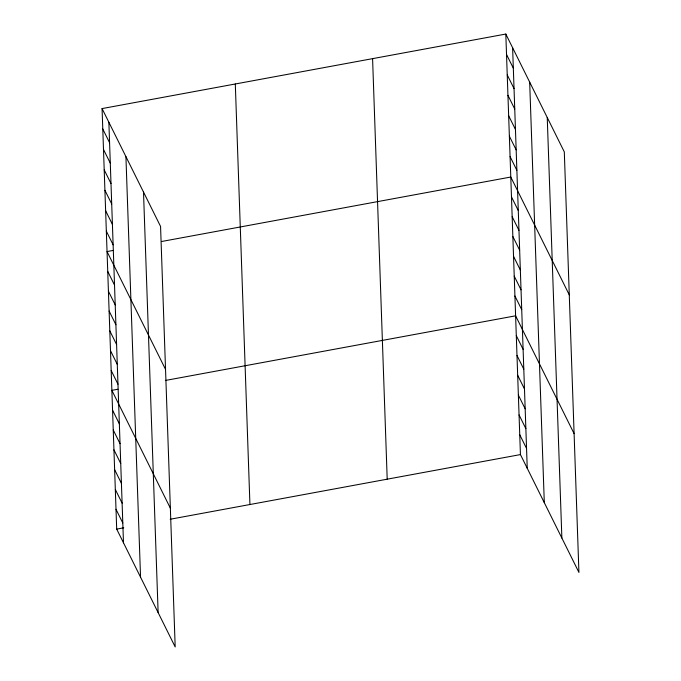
<?xml version="1.0" encoding="UTF-8"?>
<svg xmlns="http://www.w3.org/2000/svg" width="681" height="681" viewBox="0 0 681 681"><rect width="100%" height="100%" fill="white"/><g stroke="black" fill="none" stroke-linecap="round" stroke-linejoin="round"><path stroke-width="1.02" d="M102.073 108.585L160.563 226.415L175.187 646.95L116.698 529.12L102.073 108.585L505.813 34.05L564.302 151.88L578.927 572.415L520.437 454.585L505.813 34.05M113.097 250.446L107.045 251.57L165.534 369.391M161.55 241.508L510.784 177.034L569.273 294.864M117.924 389.226L111.871 390.341L170.361 508.171M165.364 380.466L515.611 315.814L574.1 433.635M116.698 529.12L123.763 527.818M170.19 519.245L520.437 454.585M506.528 54.48L513.321 68.168M507.234 74.901L514.036 88.598M507.949 95.331L514.742 109.02M508.656 115.753L515.449 129.45M509.362 136.183L516.164 149.871M510.078 156.604L516.87 170.301M511.474 196.86L518.275 210.548M512.163 216.686L518.965 230.374M512.853 236.511L519.654 250.199M513.542 256.337L520.344 270.025M514.232 276.163L521.033 289.851M514.921 295.988L521.723 309.676M516.3 335.639L523.102 349.327M516.99 355.465L523.791 369.153M517.679 375.291L524.481 388.979M518.369 395.116L525.17 408.804M519.058 414.942L525.86 428.63M519.748 434.759L526.549 448.456M102.78 129.007L109.581 142.704M103.495 149.437L110.288 163.125M104.202 169.858L111.003 183.555M104.917 190.288L111.71 203.977M105.623 210.71L112.416 224.407M106.33 231.14L113.131 244.837M107.734 271.396L114.527 285.084M108.424 291.221L115.217 304.909M109.113 311.038L115.906 324.735M109.803 330.864L116.596 344.56M110.492 350.689L117.285 364.386M111.182 370.515L117.975 384.212M112.561 410.166L119.354 423.863M113.25 429.992L120.043 443.689M113.94 449.818L120.733 463.514M114.629 469.643L121.422 483.34M115.319 489.469L122.112 503.165M116.008 509.294L122.801 522.991M547.243 117.515L561.868 538.05M529.673 82.112L544.298 502.646M512.614 47.747L527.239 468.281M372.584 58.643L387.2 479.186M235.303 83.984L249.927 504.527M143.504 192.051L158.128 612.585M125.925 156.639L140.55 577.182M108.866 122.274L123.491 542.817"/></g></svg>
